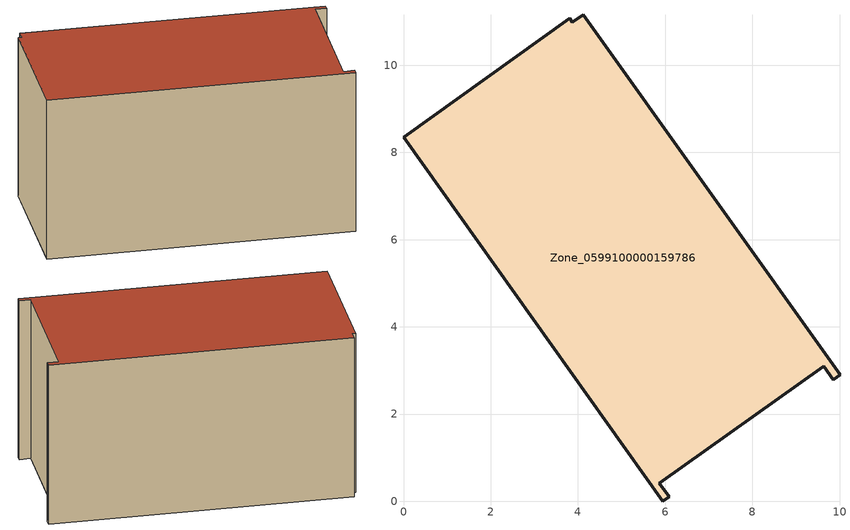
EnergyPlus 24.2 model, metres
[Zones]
Zone_0599100000159786
 floor ground (C_G): 0,8.35 3.81,11.08 3.88,10.99 4.12,11.16 10.01,2.9 9.86,2.79 9.64,3.1 5.86,0.41 6.09,0.1 5.95,0 z0
 wall outside (C_F): 5.95,0 6.09,0.1 5.86,0.41 9.64,3.1 9.86,2.79 10.01,2.9 4.12,11.16 3.88,10.99 3.81,11.08 0,8.35 5.95,0 z0:5.77
 roof outside (C_R): 3.81,11.08 0,8.35 5.95,0 6.09,0.1 5.86,0.41 9.64,3.1 9.86,2.79 10.01,2.9 4.12,11.16 3.88,10.99 z5.77
[BUILDING]
Pand.0599100000159786: North Axis=0; Terrain=City; Loads Convergence Tolerance Value=0.04; Temperature Convergence Tolerance Value=0.4; Solar Distribution=FullExterior; Maximum Number of Warmup Days=25; Minimum Number of Warmup Days=1
[Site:Location]
Rotterdam.The.Hague.AP_ZH_NLD Design_Conditions: Latitude=51.96; Longitude=4.45; Time Zone=1; Elevation=-4.5
[SITE:GROUNDTEMPERATURE:BUILDINGSURFACE]
18, 18, 18, 18, 18, 18, 18, 18, 18, 18, 18, 18
[MATERIAL] Thermal Absorptance=0.9; Solar Absorptance=0.7; Visible Absorptance=0.7
Name | Roughness | Thickness | Conductivity | Density | Specific Heat
G.TI.1975-1991 | MediumSmooth | 0.15 | 0.288461 | 540 | 1210
F.TI.1975-1991 | Rough | 0.3 | 0.230769 | 1920 | 840
R.TI.1975-1991 | MediumRough | 0.2 | 0.153846 | 1500 | 1000
[CONSTRUCTION]
C_G: G.TI.1975-1991
C_F: F.TI.1975-1991
C_R: R.TI.1975-1991
[ZONE]
Zone_0599100000159786: Type=1; Multiplier=1; Ceiling Height=Autocalculate; Volume=Autocalculate; Floor Area=autocalculate; Part of Total Floor Area=Yes
[ZONEINFILTRATION:DESIGNFLOWRATE]
Infil_Zone_0599100000159786: Zone or ZoneList or Space or SpaceList=Zone_0599100000159786; Schedule=AlwaysOn; Design Flow Rate Calculation Method=Flow/Area; Flow Rate per Floor Area=0.003; Constant Term Coefficient=1; Temperature Term Coefficient=0; Velocity Term Coefficient=0; Velocity Squared Term Coefficient=0
[HVACTEMPLATE:ZONE:IDEALLOADSAIRSYSTEM]
Zone_0599100000159786: Maximum Heating Supply Air Temperature=50; Minimum Cooling Supply Air Temperature=13; Maximum Heating Supply Air Humidity Ratio=0.0156; Minimum Cooling Supply Air Humidity Ratio=0.0077; Heating Limit=NoLimit; Cooling Limit=NoLimit; Dehumidification Control Type=ConstantSensibleHeatRatio; Cooling Sensible Heat Ratio=0.7; Dehumidification Setpoint=60; Humidification Control Type=None; Humidification Setpoint=30; Outdoor Air Method=None; Outdoor Air Flow Rate per Person=0.00944; Outdoor Air Flow Rate per Zone Floor Area=0; Outdoor Air Flow Rate per Zone=0; Demand Controlled Ventilation Type=None; Outdoor Air Economizer Type=NoEconomizer; Heat Recovery Type=None; Sensible Heat Recovery Effectiveness=0.7; Latent Heat Recovery Effectiveness=0.65
[ZONECONTROL:THERMOSTAT]
ThermostatControl_Zone_0599100000159786: Zone or ZoneList=Zone_0599100000159786; Control Type Schedule=DualSetpointControlType; Control 1=Thermostat_Zone_0599100000159786; Temperature Difference Between Cutout And Setpoint=0
[THERMOSTATSETPOINT:DUALSETPOINT]
Thermostat_Zone_0599100000159786: Heating Setpoint Temperature Schedule=HeatingSetpoint_Zone_0599100000159786; Cooling Setpoint Temperature Schedule=CoolingSetpoint_Zone_0599100000159786
[SCHEDULE:COMPACT]
HeatingSetpoint_Zone_0599100000159786: Through: 12/31, For: AllDays, Until: 24:00, 21
CoolingSetpoint_Zone_0599100000159786: Through: 12/31, For: AllDays, Until: 24:00, 24
DualSetpointControlType: Through: 12/31, For: AllDays, Until: 24:00, 4
AlwaysOn: Through: 12/31, For: AllDays, Until: 24:00, 1
